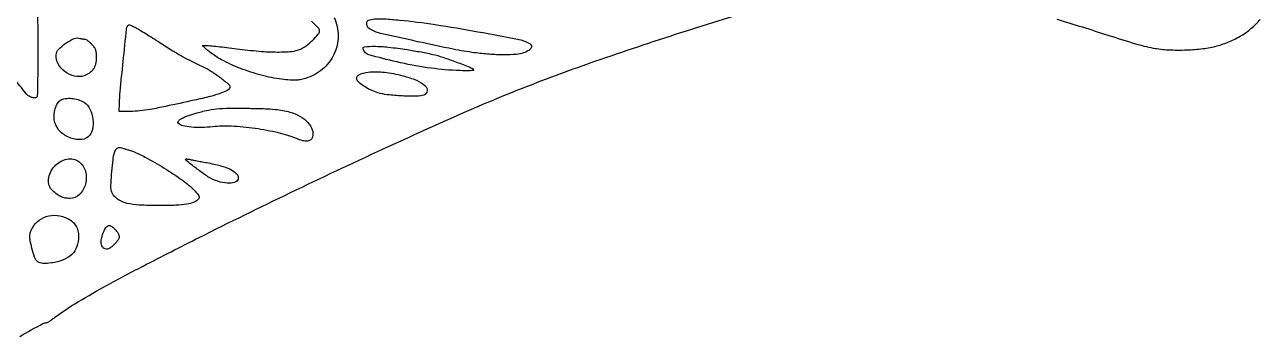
# Model space of a CAD drawing. Header units: inches. Extents: x 0 to 5940, y 0 to 4205.
# Drawn here: x 5525.7 to 5581.3, y 745 to 759.1 of the extents above; entities that cross this region are included whole.
import ezdxf

# ---------------------------------------------------------------- set-up
doc = ezdxf.new("R2010")
doc.units = ezdxf.units.IN
doc.header["$LTSCALE"] = 50
doc.header["$MEASUREMENT"] = 0
doc.layers.get('0').update_dxf_attribs({"color": 1})

# ---------------------------------------------------------------- blocks, each defined once
blk = doc.blocks.new('JACZ-COO-GE-001-CAR-LOGO-R00')
at = {"color": 8}
for points in [[(6280.64, 2638.27, -0.001034), (6295.18, 2646.36, -0.127044), (6297.2, 2646.88, 0.124265), (6297.91, 2647.06, 0.012635), (6299.44, 2647.93, 0.015184), (6301.22, 2649.08, 0.011544), (6303.1, 2650.45, -0.026561), (6315.25, 2658.75, -0.009899), (6333.14, 2669.13, -0.007274), (6357.92, 2682.4, -0.002721), (6393.07, 2700.33, -0.004269), (6450.35, 2728.54, -0.004197), (6508.43, 2755.93, -0.004364), (6560.89, 2779.58, -0.011024), (6599.57, 2795.61, -0.009421), (6644.52, 2812.12, -0.00566), (6698.45, 2830.09, -0.005668), (6751.65, 2846.5, -0.011446)], [(6930.68, 2837.36, -0.006666), (6962.57, 2827.39, 0.006902), (6979.91, 2821.98, 0.02578), (6991.01, 2819.29, 0.034529), (7000.59, 2818.17, 0.021036), (7011.99, 2818.11, 0.021781), (7022.23, 2818.93, 0.033545), (7030.96, 2820.61, 0.036492), (7038.81, 2823.31, 0.033652), (7046.42, 2827.18, 0.045317), (7052.27, 2831.44, 0.031214), (7058.1, 2837.22, 0.030679)], [(6477.72, 2838.46, -0.106015), (6480.17, 2826.8, -0.109129), (6477.57, 2815.3, -0.108521), (6470.35, 2805.91, -0.10382), (6459.75, 2800.23, -0.022592), (6456.32, 2799.39, -0.040271), (6453.44, 2799.06, -0.031033), (6450.07, 2799.15, -0.008497), (6444.78, 2799.72, -0.033917), (6432.05, 2802.2, -0.02813), (6418.93, 2806.49, -0.029071), (6407.13, 2811.91, -0.056064), (6398.57, 2817.77), (6395.07, 2820.8), (6398.07, 2820.83, -0.027507), (6399.98, 2820.75, -0.00249), (6404.74, 2820.26, -0.003226), (6410.41, 2819.61, -0.002517), (6416.57, 2818.83, 0.011028), (6430.67, 2817.3, 0.020466), (6442.17, 2816.77, 0.024424), (6451.1, 2817.17, 0.081363), (6456.77, 2818.65, 0.060786), (6460.23, 2820.72, 0.026912), (6464.27, 2824.22, 0.021973), (6467.77, 2827.92, 0.180599), (6468.57, 2830.05, 0.199727), (6467.74, 2832.04, 0.015458), (6463.44, 2836.06, 0.02196)], [(6291.69, 2842.89, -0.004451), (6291.91, 2832.5, -0.00271), (6292.01, 2820.22, -0.002117), (6291.98, 2808.22, -0.003411), (6291.84, 2798, -0.000662), (6291.65, 2789.02, -0.191913), (6291.37, 2788.35, -0.154472), (6290.93, 2788.12, -0.039392), (6290.11, 2788.04, -0.036345), (6289.12, 2788.09, -0.029941), (6288.09, 2788.28, -0.158748), (6285.19, 2790.1, -0.008263), (6278.19, 2798.78, -0.014124), (6271.44, 2807.97, -0.030547), (6266.89, 2815.48), (6264.22, 2820.57), (6266.5, 2823.78, -0.012368), (6267.88, 2825.61, -0.002079), (6270.61, 2829.04, -0.002275), (6273.85, 2833.05, -0.002018), (6277.26, 2837.19, 0.004809)]]:
    blk.add_lwpolyline(points, format="xyb", dxfattribs=at)
for points in [[(6518.71, 2836.84, -0.01299), (6540.97, 2834.03, -0.007335), (6567.8, 2829.53, -0.003794), (6593.72, 2824.59, -0.091005), (6600.57, 2821.87, -0.232154), (6601.34, 2820.63, -0.182813), (6600.93, 2819.07, -0.100935), (6599.18, 2817.46, -0.051843), (6596.47, 2816.18, -0.068423), (6591.83, 2815.24, -0.017053), (6584.06, 2815.01, -0.016888), (6574.96, 2815.35, -0.015147), (6565.57, 2816.32, -0.017125), (6552.29, 2818.55, -0.00391), (6530, 2823.27, -0.001903), (6506.85, 2828.45, -0.063367), (6501.52, 2830.4, -0.021544), (6499.75, 2831.42, -0.096735), (6498.88, 2832.24, -0.106345), (6498.42, 2833.29, -0.028771), (6498.17, 2835.08, -0.340909), (6499.22, 2836.71, -0.063563), (6502.93, 2837.51, -0.035742), (6509.17, 2837.59, -0.010539)], [(6353.52, 2831.9, -0.016574), (6355.69, 2830.7, -0.003088), (6359.59, 2828.35, -0.003306), (6364.11, 2825.53, -0.003014), (6368.73, 2822.57, 0.005008), (6376.58, 2817.58, 0.010818), (6382.74, 2813.94, 0.012001), (6388.64, 2810.81, 0.007855), (6395.57, 2807.47, -0.03491), (6400.82, 2804.58, -0.021071), (6406.63, 2800.48, -0.012372), (6411.83, 2796.27, -0.305578), (6412.3, 2794.57, -0.190596), (6410.74, 2792.71, -0.037041), (6406.65, 2790.88, -0.025397), (6400.18, 2788.9, -0.007473), (6390.07, 2786.52, -0.001568), (6372.09, 2782.63, -0.008788), (6362.42, 2780.75, -0.016329), (6355.85, 2779.81, -0.024502), (6350.07, 2779.46), (6343.07, 2779.38), (6343.17, 2784.38, -0.018901), (6343.61, 2792, -0.001751), (6345.48, 2810.79, -0.000406), (6347.61, 2831.4, -0.112831), (6348.18, 2833.05, -0.122235), (6348.77, 2833.63, -0.18781), (6349.47, 2833.74, -0.060246), (6350.62, 2833.35, -0.004789)], [(6321.25, 2824.88, -0.125317), (6322.02, 2824.68, -0.028515), (6323.17, 2823.97, -0.027788), (6324.45, 2822.96, -0.023908), (6325.67, 2821.77, -0.033317), (6327.19, 2819.91, -0.071195), (6328.03, 2818.27, -0.062555), (6328.45, 2816.32, -0.02099), (6328.57, 2813.41, -0.053252), (6328.12, 2809.17, -0.092407), (6326.75, 2805.92, -0.099094), (6324.39, 2803.53, -0.068996), (6320.97, 2801.85, -0.139722), (6315.05, 2801.6, -0.101444), (6309.04, 2804.42, -0.103205), (6304.71, 2809.32, -0.149963), (6303.45, 2814.92, -0.172497), (6305.01, 2818.42, -0.050521), (6309.54, 2822.31, -0.050425), (6314.73, 2825.2, -0.186797), (6318.4, 2825.34, 0.027474), (6319.02, 2825.16, 0.015521), (6319.79, 2825.01, 0.015458), (6320.57, 2824.91, 0.024431)], [(6523.57, 2818.27, -0.004301), (6527.68, 2817.6, -0.003259), (6532.18, 2816.79, -0.003295), (6536.39, 2815.98, -0.007661), (6539.53, 2815.3, -0.024386), (6545.77, 2813.54, -0.009183), (6554.31, 2810.48, -0.005317), (6562.74, 2807.19, -0.102056), (6565.07, 2805.64, -0.61628), (6564.93, 2805.21, -0.025423), (6562.85, 2805.02, -0.016901), (6559.38, 2805, -0.004956), (6554.07, 2805.19, -0.025349), (6536.21, 2806.93, -0.019409), (6516.93, 2810.58, -0.011757), (6499.54, 2815, -0.251036), (6495.84, 2818.55, -0.473719), (6496.82, 2820.08, -0.031465), (6502.77, 2820.39, -0.025246), (6511.66, 2819.85, -0.010561)], [(6520.68, 2801.91, -0.033904), (6529.3, 2799.02, -0.087979), (6534.81, 2795.51, -0.249374), (6535.93, 2792.34, -0.269532), (6533.89, 2789.79, -0.091841), (6529.52, 2788.97, -0.013002), (6520.34, 2789.19, -0.015323), (6511.03, 2789.94, -0.049637), (6504.98, 2791.23, -0.02977), (6500.92, 2792.81, -0.030712), (6497.11, 2794.83, -0.032776), (6494.01, 2797.04, -0.083193), (6492.19, 2799.1, -0.431657), (6493.04, 2802.32, -0.100094), (6499.05, 2804.17, -0.053708), (6509.17, 2804.08, -0.034856)], [(6320.08, 2785.8, -0.151735), (6323.92, 2782.26, -0.08022), (6326.25, 2776.15, -0.079232), (6326.56, 2769.54, -0.139627), (6324.5, 2764.51, -0.206345), (6319.61, 2761.86, -0.110284), (6312.66, 2762.76, -0.09928), (6306.18, 2766.71, -0.14004), (6302.68, 2772.45, -0.07051), (6302.2, 2776.12, -0.051392), (6302.67, 2780.2, -0.053317), (6303.9, 2783.87, -0.115386), (6305.71, 2786.2, -0.122322), (6308.29, 2787.4, -0.055449), (6312.02, 2787.71, -0.050977), (6316.18, 2787.17, -0.053068)], [(6449.9, 2779.11, -0.055519), (6456.44, 2776.37, -0.081759), (6461.31, 2772.51, -0.102152), (6463.97, 2768.01, -0.145012), (6464.16, 2763.4, -0.168387), (6463.04, 2761.68, -0.140608), (6461.01, 2760.88, -0.087932), (6458.03, 2761.11, -0.035963), (6454.16, 2762.41, 0.042869), (6442.91, 2766.01, 0.021058), (6428.12, 2768.74, 0.021046), (6413.2, 2770.2, 0.044281), (6401.58, 2769.83, -0.026184), (6394.81, 2769.36, -0.028737), (6388.24, 2769.63, -0.028438), (6382.77, 2770.49, -0.146345), (6380.12, 2771.95, -0.347033), (6379.98, 2773.23, -0.113124), (6381.41, 2774.67, -0.050629), (6384.63, 2776.27, -0.015958), (6389.73, 2777.99, -0.018294), (6397.42, 2780.03, -0.030891), (6404, 2781.09, -0.023013), (6411.88, 2781.51, -0.00599), (6424.57, 2781.43, -0.004222), (6434.37, 2781.18, -0.014298), (6440.75, 2780.78, -0.021261), (6445.55, 2780.13, -0.027166)], [(6350.06, 2754.88, -0.040735), (6359.24, 2750.86, -0.015921), (6371.21, 2743.91, -0.015805), (6382.66, 2736.26, -0.044077), (6389.98, 2729.97, -0.011988), (6392.03, 2727.77, -0.068468), (6392.92, 2726.44, -0.149354), (6393.07, 2725.43, -0.13883), (6392.65, 2724.47, -0.126269), (6389.87, 2722.46, -0.053695), (6385.41, 2721.24, -0.032105), (6378.57, 2720.57, -0.008489), (6367.57, 2720.4, -0.01229), (6355.58, 2720.71, -0.044517), (6348.03, 2721.77, -0.072953), (6342.97, 2723.75, -0.103049), (6339.36, 2726.96, -0.072297), (6338.32, 2728.87, -0.071835), (6337.87, 2730.99, -0.032082), (6337.87, 2734.33, -0.003814), (6338.4, 2741.73, -0.009842), (6339.15, 2749.34, -0.044776), (6340.07, 2753.69, -0.094338), (6341.31, 2756.05, -0.228226), (6343.04, 2756.88, -0.063252), (6343.8, 2756.78, -0.006063), (6345.6, 2756.29, -0.007647), (6347.75, 2755.65, -0.005963)], [(6317.91, 2747.82, -0.164491), (6321.84, 2741.81, -0.125898), (6321.85, 2733.9, -0.135686), (6318.13, 2727.37, -0.198171), (6312.08, 2724.88, -0.044627), (6309.13, 2725.14, -0.060547), (6306.57, 2725.93, -0.054387), (6304.09, 2727.38, -0.02825), (6301.32, 2729.69, -0.237026), (6298.66, 2736.86, -0.158866), (6302.35, 2744.99, -0.153227), (6310.23, 2749.56, -0.225779)], [(6397.86, 2747.33, -0.019449), (6406.56, 2745.41, -0.048976), (6412.64, 2743.16, -0.075891), (6416.34, 2740.61, -0.206829), (6417.57, 2737.76, -0.288614), (6416.06, 2735.36, -0.108626), (6412.03, 2734.41, -0.071566), (6406.32, 2735.15, -0.050291), (6400.27, 2737.52, -0.038191), (6397.03, 2739.5, -0.006488), (6391.21, 2743.81, -0.00205), (6385.01, 2748.58, -0.231838), (6384.57, 2749.48, -0.385714), (6384.7, 2749.62, -0.032195), (6385.23, 2749.64, -0.029938), (6385.96, 2749.58, -0.017284), (6386.82, 2749.42, 0.007127), (6388.17, 2749.13, 0.00099), (6390.99, 2748.6, 0.001133), (6394.33, 2747.97, 0.000961)], [(6310.73, 2712.26, -0.063357), (6313.68, 2710.27, -0.07619), (6315.83, 2707.7, -0.075569), (6317.13, 2704.59, -0.061043), (6317.57, 2700.99, -0.087503), (6316.45, 2694.67, -0.112812), (6313.25, 2689.73, -0.100705), (6307.91, 2686.29, -0.058528), (6300.49, 2684.37, -0.041006), (6295.14, 2684.07, -0.157233), (6292.04, 2685.17, -0.141719), (6289.97, 2687.95, -0.031142), (6288.23, 2693.71, -0.007794), (6287.23, 2698.26, -0.041612), (6286.93, 2700.79, -0.066783), (6287.12, 2702.75, -0.041999), (6287.84, 2704.94, -0.109715), (6291.6, 2710.23, -0.106385), (6297.29, 2713.5, -0.102014), (6304.02, 2714.21, -0.093092)], [(6340.25, 2705.63, -0.039097), (6342.35, 2702.89, -0.147108), (6342.95, 2700.83, -0.152563), (6342.31, 2698.82, -0.043064), (6340.17, 2696.28, -0.029392), (6337.63, 2694.02, -0.106318), (6335.69, 2693.07, -0.171228), (6334.07, 2693.23, -0.111438), (6332.56, 2694.39, -0.196917), (6331.63, 2697.37, -0.056884), (6332.6, 2702.21, -0.057854), (6334.58, 2706.56, -0.262638), (6336.92, 2707.88, -0.115664), (6337.56, 2707.73, -0.033485), (6338.43, 2707.22, -0.031732), (6339.38, 2706.49, -0.029138)]]:
    blk.add_lwpolyline(points, format="xyb", close=True, dxfattribs=at)

msp = doc.modelspace()

# ---------------------------------------------------------------- block references
at = {"xscale": 0.07174195398747743, "yscale": 0.07174195398747743, "zscale": 0.07174195398747743}
msp.add_blockref('JACZ-COO-GE-001-CAR-LOGO-R00', (5074.895, 555.821), dxfattribs=at)

doc.saveas('drawing.dxf')
